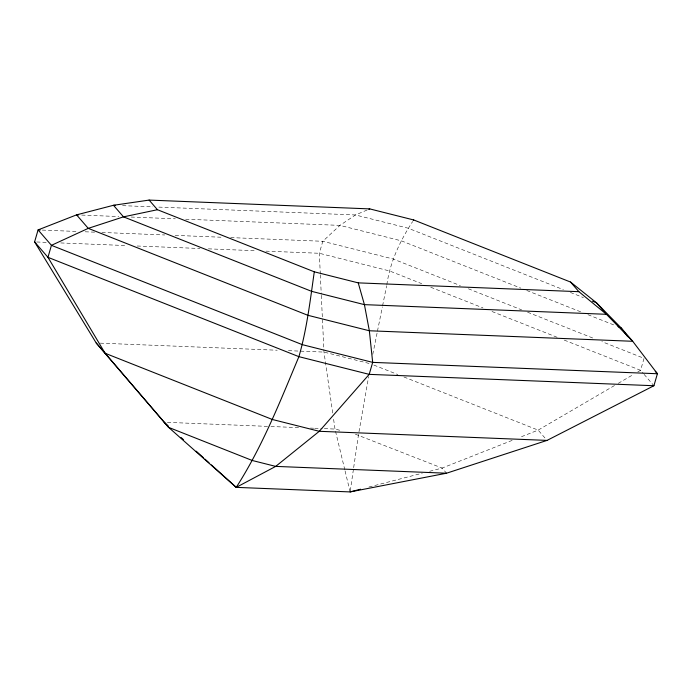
<?xml version="1.0" encoding="UTF-8"?>
<svg xmlns="http://www.w3.org/2000/svg" width="692" height="692" viewBox="0 0 692 692"><rect width="100%" height="100%" fill="white"/><g stroke="black" fill="none" stroke-linecap="round" stroke-linejoin="round"><path stroke-width="0.52" stroke-dasharray="3.46 2.59" d="M350.273 490.862L353.508 468.718M353.664 467.662L358.439 434.957L368.628 376.612M372.772 354.382L377.252 332.212M377.46 331.157L382.365 306.867M382.581 305.812L386.629 285.753M386.845 284.697C390.08 261.87 400.166 240.652 412.666 221.509M614.496 385.539L538.151 430.113L519.138 437.629M618.224 383.359L633.119 374.666M637.773 371.941L640.567 370.315L644.044 358.326L601.884 341.632M367.089 210.031L355.48 214.961L339.936 225.384L322.801 241.283L319.323 253.272L320.284 273.677M512.132 440.397L442.084 468.077L429.542 471.33M368.931 487.038L422.232 473.224M122.545 205.654L152.802 206.865M158.849 207.107L355.48 214.961L408.202 228.23L563.383 289.663M81.717 215.074L118.756 216.553M131.099 217.046L175.335 218.81M185.62 219.217L339.936 225.384L401.447 240.868L520.765 288.106M42.273 230.081L77.859 231.5M85.185 231.794L94.605 232.166M101.932 232.46L164.739 234.969M175.206 235.392L223.36 237.313M230.687 237.607L322.801 241.283L393.099 258.981L460.353 285.606M36.693 241.984L47.16 242.399M60.766 242.944L126.714 245.582M137.18 245.997L199.988 248.506M208.361 248.843L256.516 250.763M265.936 251.144L319.323 253.272L389.613 270.97L421.739 283.685M100.279 343.154L277.215 350.221M288.4 350.662L323.986 352.09L370.851 363.888M167.377 422.362L269.871 426.462M270.944 426.506L298.702 427.613M310.448 428.08L313.649 428.21M314.713 428.253L322.195 428.547M324.323 428.633L335.006 429.066L342.133 430.857M355.377 434.195L442.084 468.077L446.539 473.216M570.39 292.439L583.399 297.586M526.776 290.484L581.92 312.317M587.941 314.696L614.012 325.015M468.38 288.78L521.586 309.843M527.607 312.23L592.854 338.059M430.77 287.258L482.973 307.923M492.003 311.504L557.25 337.333M564.274 340.109L640.567 370.315L643.378 373.559M373.862 365.073L397.9 374.588M403.912 376.976L538.151 430.113L545.685 438.815M644.079 374.372L653.914 385.729M344.832 469.92L335.006 429.066L333.319 417.302M345.083 470.967L350.117 491.917M332.705 413.029L323.986 352.09L321.296 295.164M320.335 274.75L321.252 294.091"/><path stroke-width="1.04" d="M149.109 200.083L157.447 209.719L314.289 271.809C310.224 300.242 306.893 329.02 298.901 356.665C280.234 401.222 262.441 446.548 236.232 487.367L168.623 427.379L96.214 342.99L34.6 241.897L38.086 229.908L76.57 214.866L113.471 205.29L149.109 200.083L369.762 208.898L413.695 219.952L570.537 282.042L596.418 302.741L621.027 327.792L632.713 341.286L657.4 373.741L653.914 385.729L547.052 440.397L446.539 473.216L350.117 491.917L236.232 487.367L211.415 464.938M413.358 220.471L413.695 219.952M236.232 487.367L275.701 466.391L319.28 431.298L369.199 374.363L372.677 362.374L369.346 330.767L364.416 304.636L358.231 282.872L314.289 271.809M368.871 209.278L369.762 208.898M350.117 491.917L360.567 489.209M157.447 209.719L123.487 216.855L88.256 228.36L51.433 245.331L47.956 257.32L105.115 353.266L168.623 427.379L252.269 460.491L275.701 466.391L446.539 473.216M115.486 205.377L113.471 205.29L123.487 216.855L311.694 291.367L364.416 304.636L606.434 314.306L632.713 341.286L369.346 330.767L307.836 315.284L88.256 228.36L76.57 214.866L78.629 214.944M40.179 229.995L38.086 229.908L51.433 245.331L302.387 344.677L372.677 362.374L657.4 373.741L655.289 371.31M358.231 282.872L578.884 291.687L606.434 314.306L596.418 302.741L592.413 301.158M653.914 385.729L369.199 374.363L298.901 356.665L47.956 257.32L34.6 241.897M547.052 440.397L319.28 431.298L272.414 419.499L105.115 353.266L96.214 342.99M618.017 326.607L621.027 327.792L627.739 336.701M164.168 422.241L168.173 425.857M180.984 437.439L183.389 439.61M196.199 451.184L203.405 457.697M205.005 459.142L209.01 462.766M570.537 282.042L578.884 291.687"/></g></svg>
